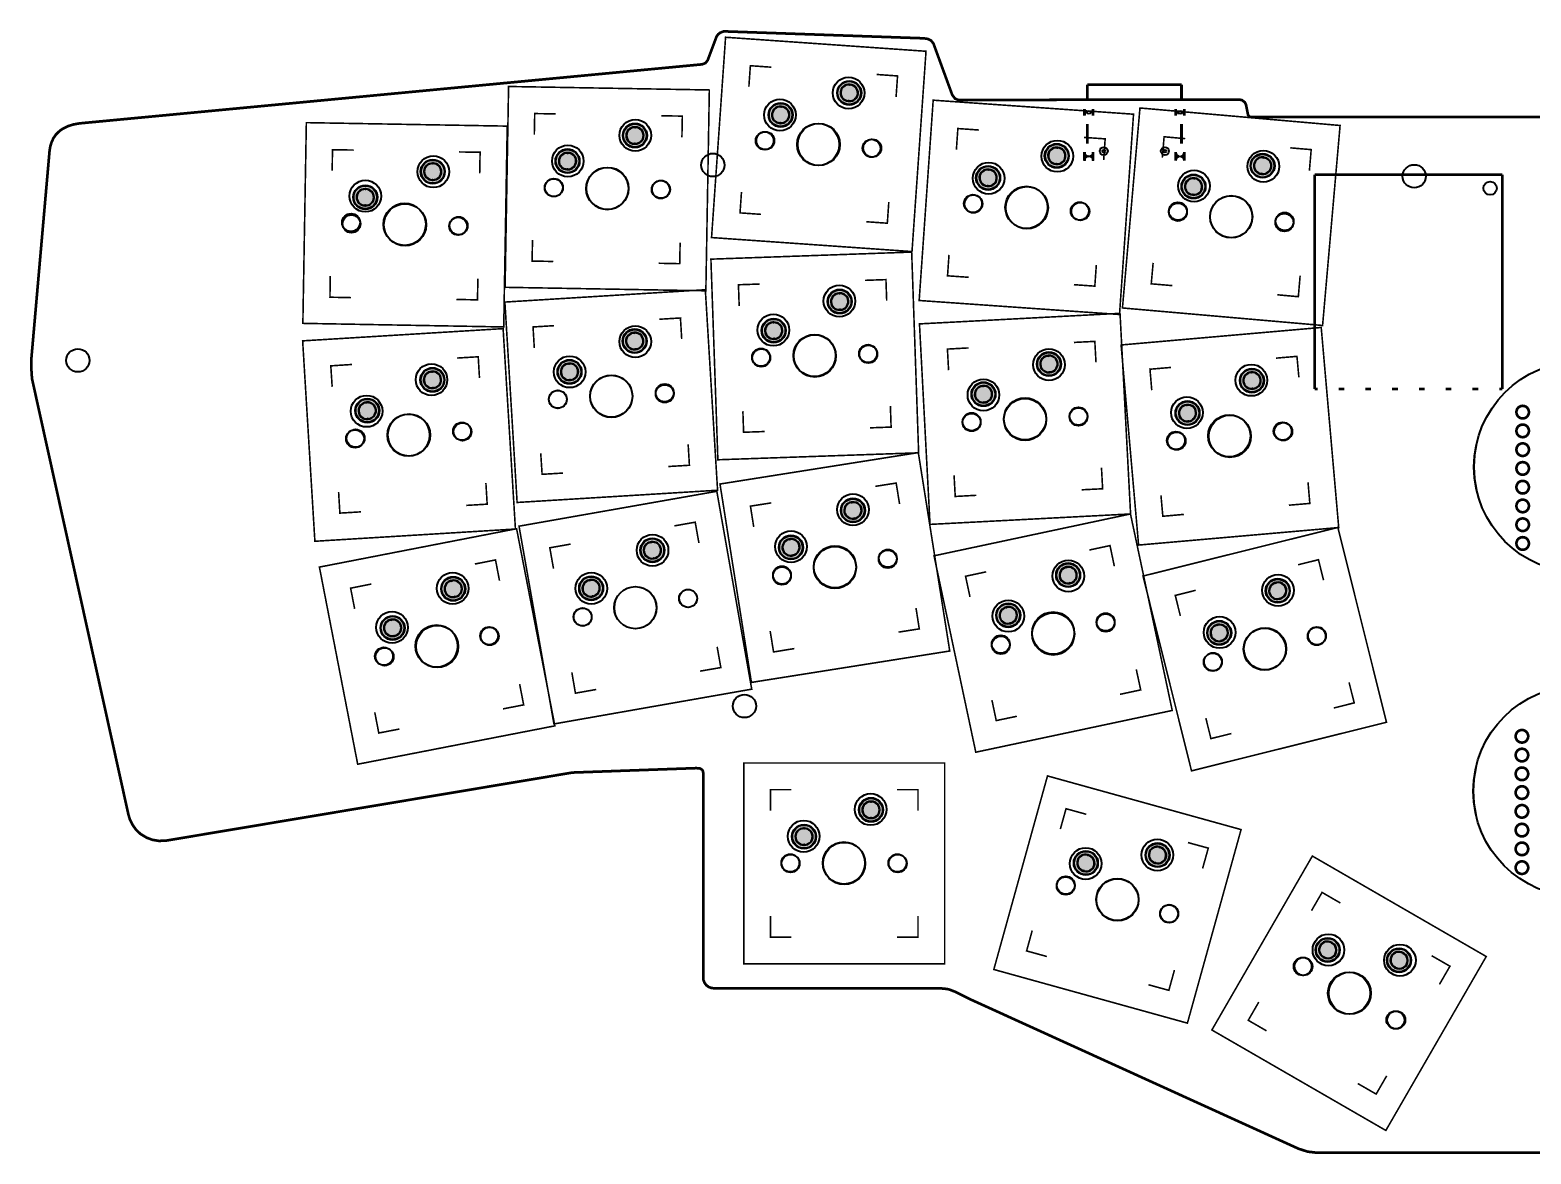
# Model space of a CAD drawing. Header units: millimetres. Extents: x 3 to 296, y 2 to 125.
# Drawn here: x 3 to 145.4, y 15.9 to 122.5 of the extents above; entities that cross this region are included whole.
import ezdxf

# ---------------------------------------------------------------- set-up
doc = ezdxf.new("R2010")
doc.units = ezdxf.units.MM
for name, color, linetype, true_color in [('BoardOutLine', 7, 'Continuous', 0xff00ff), ('BottomSolderMaskLayer', 7, 'Continuous', 0xaa00ff), ('Document', 7, 'Continuous', 0xffffff), ('Multi-Layer', 7, 'Continuous', 0xc0c0c0), ('TopSilkLayer', 7, 'Continuous', 0xffcc00), ('TopSolderMaskLayer', 7, 'Continuous', 0x800080)]:
    doc.layers.add(name, color=color, linetype=linetype, true_color=true_color)

msp = doc.modelspace()

# ---------------------------------------------------------------- hatches: boundary and pattern name
at = {"layer": 'BottomSolderMaskLayer'}
for points in [[(79.59, 116.52, 1), (81.89, 116.52, 1)], [(73.08, 114.43, 1), (75.38, 114.43, 1)], [(59.26, 112.48, 1), (61.56, 112.48, 1)], [(52.87, 110.05, 1), (55.17, 110.05, 1)], [(99.27, 110.55, 1), (101.58, 110.55, 1)], [(40.09, 109.05, 1), (42.39, 109.05, 1)], [(92.76, 108.46, 1), (95.06, 108.46, 1)], [(118.79, 109.61, 1), (121.09, 109.61, 1)], [(112.24, 107.64, 1), (114.54, 107.64, 1)], [(33.69, 106.62, 1), (35.99, 106.62, 1)], [(78.68, 96.73, 1), (80.98, 96.73, 1)], [(59.24, 92.98, 1), (61.54, 92.98, 1)], [(72.42, 93.97, 1), (74.72, 93.97, 1)], [(53.06, 90.06, 1), (55.36, 90.06, 1)], [(98.53, 90.8, 1), (100.83, 90.8, 1)], [(40.06, 89.3, 1), (42.36, 89.3, 1)], [(117.78, 89.23, 1), (120.08, 89.23, 1)], [(92.32, 87.94, 1), (94.62, 87.94, 1)], [(33.88, 86.38, 1), (36.18, 86.38, 1)], [(111.67, 86.15, 1), (113.97, 86.15, 1)], [(79.94, 76.92, 1), (82.24, 76.92, 1)], [(60.92, 73.14, 1), (63.22, 73.14, 1)], [(74.06, 73.41, 1), (76.37, 73.41, 1)], [(100.35, 70.78, 1), (102.66, 70.78, 1)], [(42.03, 69.48, 1), (44.33, 69.48, 1)], [(55.11, 69.53, 1), (57.41, 69.53, 1)], [(120.23, 69.3, 1), (122.53, 69.3, 1)], [(36.28, 65.77, 1), (38.58, 65.77, 1)], [(94.67, 66.97, 1), (96.97, 66.97, 1)], [(114.68, 65.3, 1), (116.98, 65.3, 1)], [(81.65, 48.51, 1), (83.95, 48.51, 1)], [(75.3, 45.97, 1), (77.6, 45.97, 1)], [(102.03, 43.47, 1), (104.33, 43.47, 1)], [(108.83, 44.22, 1), (111.13, 44.22, 1)], [(124.96, 35.22, 1), (127.26, 35.22, 1)], [(131.73, 34.24, 1), (134.03, 34.24, 1)]]:
    msp.add_hatch(color=256, dxfattribs=at).paths.add_polyline_path(points)
at = {"layer": 'Multi-Layer'}
for points in [[(79.64, 116.52, 1), (81.84, 116.52, 1)], [(73.13, 114.43, 1), (75.33, 114.43, 1)], [(59.31, 112.48, 1), (61.51, 112.48, 1)], [(52.92, 110.05, 1), (55.12, 110.05, 1)], [(99.32, 110.55, 1), (101.52, 110.55, 1)], [(40.14, 109.05, 1), (42.34, 109.05, 1)], [(118.84, 109.61, 1), (121.04, 109.61, 1)], [(92.81, 108.46, 1), (95.01, 108.46, 1)], [(112.29, 107.64, 1), (114.49, 107.64, 1)], [(33.74, 106.62, 1), (35.94, 106.62, 1)], [(78.73, 96.73, 1), (80.93, 96.73, 1)], [(59.29, 92.98, 1), (61.49, 92.98, 1)], [(72.47, 93.97, 1), (74.67, 93.97, 1)], [(53.11, 90.06, 1), (55.31, 90.06, 1)], [(98.58, 90.8, 1), (100.78, 90.8, 1)], [(40.11, 89.3, 1), (42.31, 89.3, 1)], [(117.83, 89.23, 1), (120.03, 89.23, 1)], [(92.37, 87.94, 1), (94.57, 87.94, 1)], [(33.93, 86.38, 1), (36.13, 86.38, 1)], [(111.72, 86.15, 1), (113.92, 86.15, 1)], [(79.99, 76.92, 1), (82.19, 76.92, 1)], [(60.97, 73.14, 1), (63.17, 73.14, 1)], [(74.11, 73.41, 1), (76.31, 73.41, 1)], [(100.4, 70.78, 1), (102.6, 70.78, 1)], [(42.08, 69.48, 1), (44.28, 69.48, 1)], [(55.16, 69.53, 1), (57.36, 69.53, 1)], [(120.28, 69.3, 1), (122.48, 69.3, 1)], [(94.72, 66.97, 1), (96.92, 66.97, 1)], [(36.33, 65.77, 1), (38.53, 65.77, 1)], [(114.73, 65.3, 1), (116.93, 65.3, 1)], [(81.7, 48.51, 1), (83.9, 48.51, 1)], [(75.35, 45.97, 1), (77.55, 45.97, 1)], [(102.08, 43.47, 1), (104.28, 43.47, 1)], [(108.88, 44.22, 1), (111.08, 44.22, 1)], [(125.01, 35.22, 1), (127.21, 35.22, 1)], [(131.78, 34.24, 1), (133.98, 34.24, 1)]]:
    msp.add_hatch(color=256, dxfattribs=at).paths.add_polyline_path(points)
at = {"layer": 'TopSolderMaskLayer'}
for points in [[(79.59, 116.52, 1), (81.89, 116.52, 1)], [(73.08, 114.43, 1), (75.38, 114.43, 1)], [(59.26, 112.48, 1), (61.56, 112.48, 1)], [(52.87, 110.05, 1), (55.17, 110.05, 1)], [(99.27, 110.55, 1), (101.58, 110.55, 1)], [(40.09, 109.05, 1), (42.39, 109.05, 1)], [(92.76, 108.46, 1), (95.06, 108.46, 1)], [(118.79, 109.61, 1), (121.09, 109.61, 1)], [(112.24, 107.64, 1), (114.54, 107.64, 1)], [(33.69, 106.62, 1), (35.99, 106.62, 1)], [(78.68, 96.73, 1), (80.98, 96.73, 1)], [(59.24, 92.98, 1), (61.54, 92.98, 1)], [(72.42, 93.97, 1), (74.72, 93.97, 1)], [(53.06, 90.06, 1), (55.36, 90.06, 1)], [(98.53, 90.8, 1), (100.83, 90.8, 1)], [(40.06, 89.3, 1), (42.36, 89.3, 1)], [(117.78, 89.23, 1), (120.08, 89.23, 1)], [(92.32, 87.94, 1), (94.62, 87.94, 1)], [(33.88, 86.38, 1), (36.18, 86.38, 1)], [(111.67, 86.15, 1), (113.97, 86.15, 1)], [(79.94, 76.92, 1), (82.24, 76.92, 1)], [(60.92, 73.14, 1), (63.22, 73.14, 1)], [(74.06, 73.41, 1), (76.37, 73.41, 1)], [(100.35, 70.78, 1), (102.66, 70.78, 1)], [(42.03, 69.48, 1), (44.33, 69.48, 1)], [(55.11, 69.53, 1), (57.41, 69.53, 1)], [(120.23, 69.3, 1), (122.53, 69.3, 1)], [(36.28, 65.77, 1), (38.58, 65.77, 1)], [(94.67, 66.97, 1), (96.97, 66.97, 1)], [(114.68, 65.3, 1), (116.98, 65.3, 1)], [(81.65, 48.51, 1), (83.95, 48.51, 1)], [(75.3, 45.97, 1), (77.6, 45.97, 1)], [(102.03, 43.47, 1), (104.33, 43.47, 1)], [(108.83, 44.22, 1), (111.13, 44.22, 1)], [(124.96, 35.22, 1), (127.26, 35.22, 1)], [(131.73, 34.24, 1), (134.03, 34.24, 1)]]:
    msp.add_hatch(color=256, dxfattribs=at).paths.add_polyline_path(points)

# ---------------------------------------------------------------- linework, layer by layer
at = {"layer": 'BoardOutLine', "const_width": 0.254}
msp.add_lwpolyline([(180.5, 114.22), (118.98, 114.22), (118.74, 114.24), (118.57, 114.4), (118.37, 115.4), (118.26, 115.63), (117.96, 115.85), (117.64, 115.89), (91.08, 115.85), (90.77, 115.98), (90.5, 116.35), (88.73, 121.19), (88.5, 121.49), (88.18, 121.64), (87.81, 121.7), (68.84, 122.36), (68.5, 122.23), (68.31, 122.08), (68.16, 121.88), (67.31, 119.61), (67.1, 119.35), (66.79, 119.23), (7.73, 113.63), (7.17, 113.53), (6.65, 113.37), (6.18, 113.14), (5.86, 112.92), (5.5, 112.57), (5.28, 112.25), (5.11, 111.9), (4.98, 111.5), (4.9, 111.06), (3.18, 91.41), (3.17, 90.34), (3.23, 89.42), (12.37, 48.09), (12.5, 47.64), (12.76, 47.1), (13.09, 46.64), (13.5, 46.24), (14.11, 45.87), (14.65, 45.67), (15.24, 45.57), (15.87, 45.58), (54.5, 52.05), (66.23, 52.47), (66.58, 52.44), (66.78, 52.32), (66.85, 52.22), (66.9, 51.98), (66.89, 32.59), (66.91, 32.38), (67.01, 32.11), (67.18, 31.88), (67.41, 31.71), (67.68, 31.61), (67.89, 31.59), (88.95, 31.59), (89.7, 31.56), (90.17, 31.49), (90.75, 31.27), (92.33, 30.49), (123.34, 16.37), (124.21, 16.09), (125.06, 15.99), (174.42, 16)], dxfattribs=at)
at = {"layer": 'BottomSolderMaskLayer'}
for points in [[(80.76, 117.32), (80.83, 117.32)], [(80.64, 115.73), (80.72, 115.73)], [(74.24, 115.23), (74.32, 115.23)], [(60.39, 113.28), (60.47, 113.27)], [(74.13, 113.64), (74.21, 113.63)], [(60.36, 111.68), (60.44, 111.68)], [(100.44, 111.35), (100.52, 111.35)], [(41.21, 109.85), (41.29, 109.85)], [(53.99, 110.85), (54.07, 110.85)], [(100.33, 109.76), (100.41, 109.76)], [(119.97, 110.41), (120.05, 110.41)], [(41.18, 108.25), (41.26, 108.25)], [(53.97, 109.25), (54.05, 109.25)], [(93.93, 109.26), (94.01, 109.26)], [(113.42, 108.44), (113.5, 108.43)], [(119.83, 108.82), (119.91, 108.82)], [(34.82, 107.42), (34.9, 107.42)], [(93.82, 107.67), (93.9, 107.67)], [(113.28, 106.85), (113.36, 106.84)], [(34.79, 105.82), (34.87, 105.82)], [(79.76, 97.53), (79.84, 97.53)], [(79.82, 95.93), (79.9, 95.94)], [(73.51, 94.77), (73.59, 94.77)], [(60.3, 93.78), (60.38, 93.78)], [(73.56, 93.17), (73.64, 93.18)], [(60.4, 92.18), (60.48, 92.19)], [(99.6, 91.6), (99.68, 91.6)], [(41.13, 90.09), (41.21, 90.1)], [(54.12, 90.85), (54.2, 90.86)], [(99.68, 90.01), (99.76, 90.01)], [(118.82, 90.02), (118.9, 90.03)], [(41.22, 88.5), (41.3, 88.51)], [(54.22, 89.26), (54.3, 89.27)], [(93.39, 88.73), (93.47, 88.73)], [(118.96, 88.43), (119.04, 88.44)], [(34.94, 87.17), (35.02, 87.18)], [(93.47, 87.14), (93.55, 87.14)], [(112.71, 86.94), (112.79, 86.94)], [(35.04, 85.58), (35.12, 85.58)], [(112.85, 85.35), (112.93, 85.35)], [(80.93, 77.7), (81, 77.71)], [(81.17, 76.12), (81.25, 76.13)], [(75.05, 74.2), (75.13, 74.21)], [(61.89, 73.91), (61.97, 73.93)], [(75.3, 72.62), (75.38, 72.63)], [(62.17, 72.34), (62.25, 72.36)], [(101.3, 71.55), (101.38, 71.56)], [(42.99, 70.25), (43.07, 70.27)], [(56.08, 70.31), (56.16, 70.32)], [(101.63, 69.99), (101.71, 70)], [(121.15, 70.06), (121.22, 70.08)], [(43.29, 68.69), (43.37, 68.7)], [(56.36, 68.74), (56.44, 68.75)], [(121.53, 68.51), (121.61, 68.53)], [(95.62, 67.74), (95.69, 67.76)], [(37.24, 66.55), (37.32, 66.57)], [(95.95, 66.18), (96.03, 66.2)], [(115.6, 66.06), (115.68, 66.08)], [(37.54, 64.98), (37.62, 65)], [(115.99, 64.51), (116.06, 64.53)], [(82.76, 49.31), (82.84, 49.31)], [(82.76, 47.72), (82.84, 47.72)], [(76.41, 46.77), (76.49, 46.77)], [(76.41, 45.18), (76.49, 45.18)], [(103.35, 44.25), (103.43, 44.23)], [(110.15, 45), (110.23, 44.98)], [(102.93, 42.71), (103, 42.69)], [(109.73, 43.46), (109.8, 43.44)], [(126.48, 35.93), (126.55, 35.89)], [(125.68, 34.55), (125.75, 34.51)], [(133.25, 34.96), (133.32, 34.92)], [(132.45, 33.57), (132.52, 33.53)]]:
    msp.add_lwpolyline(points, close=True, dxfattribs=at)
for centre in [(80.74, 116.52), (74.23, 114.43), (60.41, 112.48), (54.02, 110.05), (100.42, 110.55), (41.24, 109.05), (93.91, 108.46), (119.94, 109.61), (113.39, 107.64), (34.84, 106.62), (79.83, 96.73), (60.39, 92.98), (73.57, 93.97), (54.21, 90.06), (99.68, 90.8), (41.21, 89.3), (118.93, 89.23), (93.47, 87.94), (35.03, 86.38), (112.82, 86.15), (81.09, 76.92), (62.07, 73.14), (75.21, 73.41), (101.5, 70.78), (43.18, 69.48), (56.26, 69.53), (121.38, 69.3), (37.43, 65.77), (95.82, 66.97), (115.83, 65.3), (82.8, 48.51), (76.45, 45.97), (103.18, 43.47), (109.98, 44.22), (126.11, 35.22), (132.88, 34.24)]:
    msp.add_circle(centre, 1.15, dxfattribs=at)
for centre, start, end in [((80.7, 116.53), 446, 266), ((80.78, 116.52), 266, 446), ((74.19, 114.44), 446, 266), ((74.27, 114.43), 266, 446), ((60.37, 112.48), 449, 269), ((60.45, 112.48), 269, 449), ((100.38, 110.56), 446, 266), ((100.46, 110.55), 266, 446), ((41.2, 109.05), 449, 269), ((41.28, 109.05), 269, 449), ((53.98, 110.05), 449, 269), ((54.06, 110.05), 269, 449), ((119.9, 109.62), 445, 265), ((119.98, 109.61), 265, 445), ((93.87, 108.47), 446, 266), ((93.95, 108.46), 266, 446), ((113.35, 107.64), 445, 265), ((113.43, 107.63), 265, 445), ((34.8, 106.62), 449, 269), ((34.88, 106.62), 269, 449), ((79.79, 96.73), 452, 272), ((79.87, 96.73), 272, 452), ((73.53, 93.97), 452, 272), ((73.61, 93.97), 272, 452), ((60.35, 92.98), 453.5, 273.5), ((60.43, 92.99), 273.5, 453.5), ((99.64, 90.8), 453, 273), ((99.72, 90.81), 273, 453), ((41.17, 89.3), 453.5, 273.5), ((41.25, 89.3), 273.5, 453.5), ((54.17, 90.06), 453.5, 273.5), ((54.25, 90.06), 273.5, 453.5), ((118.89, 89.23), 455, 275), ((118.97, 89.23), 275, 455), ((93.43, 87.93), 453, 273), ((93.51, 87.94), 273, 453), ((34.99, 86.37), 453.5, 273.5), ((35.07, 86.38), 273.5, 453.5), ((112.78, 86.14), 455, 275), ((112.86, 86.15), 275, 455), ((81.05, 76.91), 459, 279), ((81.13, 76.92), 279, 459), ((75.18, 73.41), 459, 279), ((75.25, 73.42), 279, 459), ((62.03, 73.13), 460, 280), ((62.11, 73.14), 280, 460), ((101.47, 70.77), 462, 282), ((101.54, 70.78), 282, 462), ((43.14, 69.47), 461, 281), ((43.22, 69.49), 281, 461), ((56.22, 69.52), 460, 280), ((56.3, 69.54), 280, 460), ((121.34, 69.29), 464, 284), ((121.42, 69.31), 284, 464), ((95.78, 66.96), 462, 282), ((95.86, 66.98), 282, 462), ((37.39, 65.77), 461, 281), ((37.47, 65.78), 281, 461), ((115.79, 65.29), 464, 284), ((115.87, 65.31), 284, 464), ((82.76, 48.51), 450, 270), ((82.84, 48.51), 270, 450), ((76.41, 45.97), 450, 270), ((76.49, 45.97), 270, 450), ((103.14, 43.48), 434.5, 254.5), ((103.22, 43.46), 254.5, 434.5), ((109.94, 44.23), 434.5, 254.5), ((110.02, 44.21), 254.5, 434.5), ((126.08, 35.24), 420, 240), ((126.15, 35.2), 240, 420), ((132.85, 34.26), 420, 240), ((132.92, 34.22), 240, 420)]:
    msp.add_arc(centre, 0.798, start, end, dxfattribs=at)
at = {"layer": 'Document', "const_width": 0.15}
for points in [[(69.01, 121.8), (88.02, 120.47), (86.69, 101.47), (67.68, 102.8), (69.01, 121.8)], [(48.43, 117.13), (67.47, 116.8), (67.14, 97.75), (48.1, 98.08), (48.43, 117.13)], [(88.7, 115.83), (107.7, 114.5), (106.37, 95.5), (87.37, 96.83), (88.7, 115.83)], [(108.31, 115.09), (127.29, 113.43), (125.63, 94.46), (106.65, 96.12), (108.31, 115.09)], [(29.25, 113.7), (48.3, 113.37), (47.97, 94.32), (28.92, 94.66), (29.25, 113.7)], [(67.62, 100.75), (86.66, 101.42), (87.32, 82.38), (68.28, 81.72), (67.62, 100.75)], [(48.08, 96.68), (67.09, 97.85), (68.25, 78.83), (49.24, 77.67), (48.08, 96.68)], [(87.4, 94.61), (106.42, 95.61), (107.42, 76.58), (88.4, 75.59), (87.4, 94.61)], [(28.9, 93), (47.91, 94.16), (49.08, 75.15), (30.06, 73.99), (28.9, 93)], [(106.52, 92.61), (125.5, 94.27), (127.16, 75.29), (108.18, 73.63), (106.52, 92.61)], [(68.48, 79.42), (87.29, 82.4), (90.27, 63.58), (71.46, 60.6), (68.48, 79.42)], [(49.42, 75.42), (68.18, 78.73), (71.49, 59.96), (52.73, 56.66), (49.42, 75.42)], [(88.78, 72.61), (107.41, 76.58), (111.37, 57.94), (92.74, 53.98), (88.78, 72.61)], [(30.49, 71.54), (49.19, 75.18), (52.82, 56.48), (34.12, 52.84), (30.49, 71.54)], [(108.6, 70.69), (127.08, 75.3), (131.69, 56.82), (113.2, 52.21), (108.6, 70.69)], [(70.74, 52.96), (89.79, 52.96), (89.79, 33.91), (70.74, 33.91), (70.74, 52.96)], [(99.54, 51.73), (117.9, 46.64), (112.81, 28.28), (94.45, 33.37), (99.54, 51.73)], [(124.66, 44.13), (141.15, 34.6), (131.63, 18.1), (115.13, 27.63), (124.66, 44.13)]]:
    msp.add_lwpolyline(points, close=True, dxfattribs=at)
for points in [[(73.35, 118.96), (71.36, 119.1), (71.22, 117.11)], [(83.33, 118.27), (85.32, 118.13), (85.18, 116.13)], [(52.91, 114.53), (50.91, 114.56), (50.87, 112.56)], [(62.91, 114.35), (64.91, 114.32), (64.87, 112.32)], [(93.04, 113), (91.04, 113.14), (90.9, 111.14)], [(33.73, 111.1), (31.73, 111.13), (31.7, 109.13)], [(103.01, 112.3), (105.01, 112.16), (104.87, 110.16)], [(112.6, 112.18), (110.6, 112.36), (110.43, 110.37)], [(122.56, 111.31), (124.55, 111.14), (124.38, 109.15)], [(43.73, 110.92), (45.73, 110.89), (45.69, 108.89)], [(70.52, 107.13), (70.38, 105.14), (72.38, 105)], [(82.35, 104.3), (84.35, 104.16), (84.49, 106.16)], [(50.7, 102.57), (50.66, 100.57), (52.66, 100.53)], [(62.66, 100.36), (64.66, 100.32), (64.7, 102.32)], [(90.2, 101.16), (90.06, 99.17), (92.06, 99.03)], [(102.04, 98.33), (104.03, 98.19), (104.17, 100.19)], [(109.56, 100.4), (109.38, 98.41), (111.38, 98.24)], [(31.52, 99.14), (31.49, 97.14), (33.49, 97.1)], [(43.49, 96.93), (45.48, 96.89), (45.52, 98.89)], [(72.23, 98.39), (70.23, 98.32), (70.3, 96.32)], [(82.22, 98.74), (84.22, 98.81), (84.29, 96.81)], [(121.34, 97.37), (123.33, 97.19), (123.5, 99.18)], [(52.75, 94.44), (50.75, 94.32), (50.87, 92.32)], [(62.73, 95.05), (64.73, 95.17), (64.85, 93.18)], [(102.04, 92.85), (104.03, 92.95), (104.14, 90.96)], [(43.55, 91.37), (45.55, 91.49), (45.67, 89.49)], [(92.05, 92.33), (90.05, 92.22), (90.16, 90.22)], [(121.21, 91.36), (123.2, 91.53), (123.38, 89.54)], [(33.57, 90.76), (31.57, 90.63), (31.7, 88.64)], [(111.25, 90.48), (109.26, 90.31), (109.43, 88.32)], [(82.71, 84.75), (84.71, 84.82), (84.64, 86.81)], [(70.65, 86.33), (70.72, 84.33), (72.72, 84.4)], [(63.58, 81.08), (65.58, 81.2), (65.46, 83.19)], [(51.48, 82.34), (51.61, 80.34), (53.6, 80.46)], [(90.68, 80.24), (90.79, 78.24), (92.78, 78.35)], [(102.77, 78.87), (104.77, 78.97), (104.66, 80.97)], [(32.31, 78.66), (32.43, 76.66), (34.43, 76.78)], [(44.41, 77.39), (46.4, 77.51), (46.28, 79.51)], [(83.22, 79.2), (85.19, 79.51), (85.51, 77.53)], [(110.3, 78.36), (110.48, 76.36), (112.47, 76.54)], [(122.43, 77.41), (124.42, 77.58), (124.25, 79.58)], [(73.34, 77.63), (71.37, 77.32), (71.68, 75.34)], [(64.16, 75.45), (66.13, 75.8), (66.48, 73.83)], [(54.31, 73.72), (52.34, 73.37), (52.69, 71.4)], [(103.51, 73.16), (105.47, 73.58), (105.88, 71.62)], [(45.23, 71.83), (47.19, 72.22), (47.57, 70.25)], [(123.3, 71.76), (125.24, 72.24), (125.72, 70.3)], [(35.41, 69.93), (33.45, 69.54), (33.83, 67.58)], [(93.73, 71.09), (91.77, 70.67), (92.19, 68.71)], [(113.6, 69.34), (111.66, 68.85), (112.14, 66.91)], [(85.41, 65.37), (87.38, 65.68), (87.07, 67.66)], [(73.24, 65.47), (73.56, 63.49), (75.53, 63.81)], [(66.59, 61.67), (68.56, 62.01), (68.21, 63.98)], [(54.43, 61.55), (54.77, 59.58), (56.74, 59.93)], [(106.42, 59.47), (108.38, 59.89), (107.96, 61.84)], [(47.9, 58.09), (49.86, 58.47), (49.48, 60.44)], [(126.69, 58.17), (128.63, 58.66), (128.14, 60.6)], [(94.27, 58.93), (94.68, 56.98), (96.64, 57.39)], [(35.74, 57.76), (36.12, 55.8), (38.08, 56.18)], [(114.56, 57.21), (115.04, 55.27), (116.98, 55.75)], [(75.26, 50.43), (73.26, 50.43), (73.26, 48.43)], [(85.26, 50.43), (87.26, 50.43), (87.26, 48.43)], [(103.22, 48.09), (101.3, 48.62), (100.76, 46.69)], [(112.86, 45.41), (114.79, 44.88), (114.25, 42.95)], [(127.31, 39.68), (125.58, 40.68), (124.58, 38.95)], [(73.26, 38.43), (73.26, 36.43), (75.26, 36.43)], [(85.26, 36.43), (87.26, 36.43), (87.26, 38.43)], [(98.09, 37.06), (97.56, 35.13), (99.48, 34.6)], [(135.97, 34.68), (137.71, 33.68), (136.71, 31.95)], [(109.12, 31.92), (111.05, 31.39), (111.58, 33.32)], [(119.58, 30.28), (118.58, 28.55), (120.31, 27.55)], [(128.97, 22.55), (130.71, 21.55), (131.71, 23.28)]]:
    msp.add_lwpolyline(points, dxfattribs=at)
at = {"layer": 'Multi-Layer'}
for points in [[(80.75, 117.29), (80.83, 117.28)], [(80.65, 115.77), (80.72, 115.76)], [(74.24, 115.2), (74.32, 115.19)], [(60.39, 113.24), (60.46, 113.24)], [(74.14, 113.67), (74.21, 113.67)], [(60.36, 111.72), (60.44, 111.71)], [(100.44, 111.32), (100.52, 111.31)], [(41.21, 109.81), (41.29, 109.81)], [(54, 110.81), (54.07, 110.81)], [(100.33, 109.8), (100.41, 109.79)], [(119.97, 110.38), (120.04, 110.37)], [(41.18, 108.29), (41.26, 108.29)], [(53.97, 109.29), (54.04, 109.29)], [(93.93, 109.23), (94, 109.22)], [(113.42, 108.4), (113.5, 108.39)], [(119.84, 108.86), (119.91, 108.85)], [(34.82, 107.38), (34.89, 107.38)], [(93.82, 107.71), (93.9, 107.7)], [(113.29, 106.88), (113.36, 106.87)], [(34.79, 105.86), (34.87, 105.86)], [(79.77, 97.49), (79.84, 97.5)], [(79.82, 95.97), (79.9, 95.97)], [(73.51, 94.73), (73.59, 94.74)], [(60.31, 93.74), (60.38, 93.75)], [(73.56, 93.21), (73.64, 93.21)], [(60.4, 92.22), (60.48, 92.22)], [(99.6, 91.56), (99.68, 91.57)], [(41.13, 90.06), (41.21, 90.06)], [(54.12, 90.82), (54.2, 90.82)], [(99.68, 90.04), (99.76, 90.04)], [(118.82, 89.99), (118.9, 89.99)], [(41.22, 88.54), (41.3, 88.54)], [(54.22, 89.3), (54.29, 89.3)], [(93.39, 88.69), (93.47, 88.7)], [(118.96, 88.47), (119.03, 88.47)], [(34.95, 87.14), (35.02, 87.14)], [(93.47, 87.17), (93.55, 87.18)], [(112.72, 86.9), (112.79, 86.91)], [(35.04, 85.61), (35.12, 85.62)], [(112.85, 85.38), (112.93, 85.39)], [(80.93, 77.66), (81.01, 77.68)], [(81.17, 76.16), (81.25, 76.17)], [(75.06, 74.16), (75.13, 74.17)], [(61.9, 73.88), (61.98, 73.89)], [(75.3, 72.65), (75.37, 72.67)], [(62.17, 72.38), (62.24, 72.39)], [(101.31, 71.51), (101.38, 71.53)], [(43, 70.22), (43.07, 70.24)], [(56.09, 70.28), (56.16, 70.29)], [(101.63, 70.02), (101.7, 70.04)], [(121.16, 70.03), (121.23, 70.05)], [(43.29, 68.72), (43.36, 68.74)], [(56.35, 68.77), (56.43, 68.79)], [(121.53, 68.55), (121.6, 68.57)], [(95.63, 67.71), (95.7, 67.72)], [(37.25, 66.52), (37.32, 66.53)], [(95.94, 66.22), (96.02, 66.23)], [(115.61, 66.03), (115.68, 66.05)], [(37.54, 65.02), (37.61, 65.03)], [(115.98, 64.55), (116.05, 64.57)], [(82.77, 49.28), (82.84, 49.28)], [(82.77, 47.75), (82.84, 47.75)], [(76.42, 46.74), (76.49, 46.74)], [(76.42, 45.21), (76.49, 45.21)], [(103.35, 44.22), (103.42, 44.2)], [(110.14, 44.97), (110.22, 44.95)], [(102.94, 42.75), (103.01, 42.73)], [(109.74, 43.5), (109.81, 43.48)], [(126.46, 35.9), (126.53, 35.86)], [(125.7, 34.58), (125.77, 34.54)], [(133.23, 34.92), (133.3, 34.89)], [(132.47, 33.6), (132.53, 33.57)]]:
    msp.add_lwpolyline(points, close=True, dxfattribs=at)
for centre, radius in [((80.74, 116.52), 1.1), ((74.23, 114.43), 1.1), ((60.41, 112.48), 1.1), ((72.78, 111.99), 0.851), ((77.85, 111.63), 2), ((54.02, 110.05), 1.1), ((82.92, 111.28), 0.851), ((100.42, 110.55), 1.1), ((41.24, 109.05), 1.1), ((119.94, 109.61), 1.1), ((52.71, 107.53), 0.851), ((57.79, 107.44), 2), ((62.86, 107.35), 0.851), ((93.91, 108.46), 1.1), ((113.39, 107.64), 1.1), ((34.84, 106.62), 1.1), ((92.47, 106.02), 0.851), ((97.54, 105.66), 2), ((116.97, 104.78), 2), ((38.61, 104.01), 2), ((102.6, 105.31), 0.851), ((111.91, 105.22), 0.851), ((33.53, 104.1), 0.851), ((43.69, 103.92), 0.851), ((122.03, 104.33), 0.851), ((79.83, 96.73), 1.1), ((60.39, 92.98), 1.1), ((73.57, 93.97), 1.1), ((77.47, 91.57), 2), ((82.55, 91.74), 0.851), ((54.21, 90.06), 1.1), ((72.39, 91.39), 0.851), ((99.68, 90.8), 1.1), ((41.21, 89.3), 1.1), ((58.17, 87.76), 2), ((118.93, 89.23), 1.1), ((53.1, 87.45), 0.851), ((63.24, 88.07), 0.851), ((93.47, 87.94), 1.1), ((35.03, 86.38), 1.1), ((97.41, 85.6), 2), ((112.82, 86.15), 1.1), ((38.99, 84.07), 2), ((92.34, 85.33), 0.851), ((102.48, 85.86), 0.851), ((116.84, 83.95), 2), ((33.92, 83.76), 0.851), ((44.06, 84.38), 0.851), ((111.78, 83.5), 0.851), ((121.9, 84.39), 0.851), ((81.09, 76.92), 1.1), ((62.07, 73.14), 1.1), ((75.21, 73.41), 1.1), ((79.38, 71.5), 2), ((84.39, 72.3), 0.851), ((74.36, 70.71), 0.851), ((101.5, 70.78), 1.1), ((43.18, 69.48), 1.1), ((56.26, 69.53), 1.1), ((121.38, 69.3), 1.1), ((60.45, 67.69), 2), ((65.45, 68.57), 0.851), ((55.45, 66.81), 0.851), ((95.82, 66.97), 1.1), ((100.08, 65.28), 2), ((105.05, 66.33), 0.851), ((37.43, 65.77), 1.1), ((41.66, 64.01), 2), ((46.64, 64.98), 0.851), ((115.83, 65.3), 1.1), ((120.14, 63.75), 2), ((125.07, 64.98), 0.851), ((95.11, 64.22), 0.851), ((36.67, 63.04), 0.851), ((115.21, 62.53), 0.851), ((82.8, 48.51), 1.1), ((76.45, 45.97), 1.1), ((75.18, 43.43), 0.851), ((80.26, 43.43), 2), ((85.34, 43.43), 0.851), ((103.18, 43.47), 1.1), ((109.98, 44.22), 1.1), ((101.28, 41.36), 0.851), ((106.17, 40.01), 2), ((111.07, 38.65), 0.851), ((126.11, 35.22), 1.1), ((123.74, 33.66), 0.851), ((132.88, 34.24), 1.1), ((128.14, 31.12), 2), ((132.54, 28.58), 0.851)]:
    msp.add_circle(centre, radius, dxfattribs=at)
for centre, start, end in [((80.7, 116.53), 446, 266), ((80.78, 116.52), 266, 446), ((74.19, 114.44), 446, 266), ((74.27, 114.43), 266, 446), ((60.38, 112.48), 449, 269), ((60.45, 112.48), 269, 449), ((100.39, 110.56), 446, 266), ((100.46, 110.55), 266, 446), ((41.2, 109.05), 449, 269), ((41.27, 109.05), 269, 449), ((53.98, 110.05), 449, 269), ((54.06, 110.05), 269, 449), ((119.9, 109.62), 445, 265), ((119.98, 109.61), 265, 445), ((93.87, 108.47), 446, 266), ((93.95, 108.46), 266, 446), ((113.36, 107.64), 445, 265), ((113.43, 107.63), 265, 445), ((34.8, 106.62), 449, 269), ((34.88, 106.62), 269, 449), ((79.79, 96.73), 452, 272), ((79.87, 96.73), 272, 452), ((73.54, 93.97), 452, 272), ((73.61, 93.97), 272, 452), ((60.35, 92.98), 453.5, 273.5), ((60.43, 92.99), 273.5, 453.5), ((99.64, 90.8), 453, 273), ((99.72, 90.81), 273, 453), ((41.18, 89.3), 453.5, 273.5), ((41.25, 89.3), 273.5, 453.5), ((54.17, 90.06), 453.5, 273.5), ((54.25, 90.06), 273.5, 453.5), ((118.89, 89.23), 455, 275), ((118.97, 89.23), 275, 455), ((93.43, 87.93), 453, 273), ((93.51, 87.94), 273, 453), ((34.99, 86.37), 453.5, 273.5), ((35.07, 86.38), 273.5, 453.5), ((112.79, 86.14), 455, 275), ((112.86, 86.15), 275, 455), ((81.05, 76.91), 459, 279), ((81.13, 76.92), 279, 459), ((75.18, 73.41), 459, 279), ((75.25, 73.42), 279, 459), ((62.03, 73.13), 460, 280), ((62.11, 73.14), 280, 460), ((101.47, 70.77), 462, 282), ((101.54, 70.78), 282, 462), ((43.14, 69.47), 461, 281), ((43.22, 69.49), 281, 461), ((56.22, 69.52), 460, 280), ((56.3, 69.54), 280, 460), ((121.34, 69.29), 464, 284), ((121.41, 69.31), 284, 464), ((95.78, 66.96), 462, 282), ((95.86, 66.98), 282, 462), ((37.39, 65.77), 461, 281), ((37.47, 65.78), 281, 461), ((115.79, 65.29), 464, 284), ((115.87, 65.31), 284, 464), ((82.77, 48.51), 450, 270), ((82.84, 48.51), 270, 450), ((76.42, 45.97), 450, 270), ((76.49, 45.97), 270, 450), ((103.14, 43.48), 434.5, 254.5), ((103.22, 43.46), 254.5, 434.5), ((109.94, 44.23), 434.5, 254.5), ((110.01, 44.21), 254.5, 434.5), ((126.08, 35.24), 420, 240), ((126.15, 35.2), 240, 420), ((132.85, 34.26), 420, 240), ((132.92, 34.23), 240, 420)]:
    msp.add_arc(centre, 0.763, start, end, dxfattribs=at)
at = {"layer": 'TopSilkLayer', "const_width": 0.254}
for points in [[(103.31, 117.3), (103.31, 115.82)], [(112.25, 117.3), (103.31, 117.3)], [(112.25, 117.3), (112.25, 115.82)], [(103.04, 114.37), (103.04, 114.99)], [(103.04, 114.37), (103.04, 114.99)], [(103.87, 114.99), (103.87, 114.37)], [(103.87, 114.99), (103.87, 114.37)], [(111.69, 114.37), (111.69, 114.99)], [(111.69, 114.37), (111.69, 114.99)], [(112.51, 114.98), (112.51, 114.38)], [(112.51, 114.38), (112.51, 114.98)], [(112.52, 114.99), (112.52, 114.37)], [(112.52, 114.99), (112.52, 114.37)], [(103.31, 113.58), (103.31, 111.72)], [(112.25, 113.58), (112.25, 111.72)], [(103.87, 110.91), (103.87, 110.09)], [(103.87, 110.09), (103.87, 110.91)], [(111.69, 110.09), (111.69, 110.91)], [(111.69, 110.91), (111.69, 110.09)], [(112.52, 110.91), (112.52, 110.09)], [(112.52, 110.09), (112.52, 110.91)], [(103.06, 110.1), (103.06, 110.9)], [(103.06, 110.1), (103.06, 110.9)], [(103.86, 110.1), (103.86, 110.9)], [(103.86, 110.9), (103.86, 110.1)], [(111.71, 110.9), (111.71, 110.1)], [(111.71, 110.1), (111.71, 110.9)], [(112.51, 110.9), (112.51, 110.1)], [(112.51, 110.9), (112.51, 110.1)], [(124.89, 108.76), (142.67, 108.76)], [(124.89, 88.43), (124.89, 108.76)], [(142.67, 108.76), (142.67, 88.43)], [(125.15, 88.43), (124.89, 88.43)], [(127.69, 88.43), (127.14, 88.43)], [(130.23, 88.43), (129.68, 88.43)], [(132.77, 88.43), (132.22, 88.43)], [(135.31, 88.43), (134.76, 88.43)], [(137.85, 88.43), (137.3, 88.43)], [(140.39, 88.43), (139.84, 88.43)], [(142.67, 88.43), (142.38, 88.43)]]:
    msp.add_lwpolyline(points, dxfattribs=at)
for points in [[(103.04, 114.99), (103.04, 114.37), (103.04, 114.99)], [(103.06, 114.98), (103.06, 114.38), (103.06, 114.98)], [(103.86, 114.98), (103.86, 114.38), (103.86, 114.98)], [(103.87, 114.37), (103.87, 114.99), (103.87, 114.37)], [(111.69, 114.99), (111.69, 114.37), (111.69, 114.99)], [(111.71, 114.98), (111.71, 114.38), (111.71, 114.98)], [(112.52, 114.37), (112.52, 114.99), (112.52, 114.37)], [(103.04, 110.91), (103.04, 110.09), (103.04, 110.91)], [(103.04, 110.09), (103.04, 110.91), (103.04, 110.09)], [(112.52, 110.09), (112.52, 110.91), (112.52, 110.09)], [(145.03, 86.67), (145.12, 86.54), (145.18, 86.4), (145.21, 86.24), (145.18, 86.09), (145.12, 85.94), (145.03, 85.82), (144.91, 85.72), (144.76, 85.66), (144.61, 85.64), (144.45, 85.66), (144.31, 85.72), (144.18, 85.82), (144.09, 85.94), (144.03, 86.09), (144.01, 86.24), (144.03, 86.4), (144.09, 86.54), (144.18, 86.67), (144.31, 86.76), (144.45, 86.82), (144.61, 86.84), (144.76, 86.82), (144.91, 86.76), (145.03, 86.67)], [(144.31, 83.94), (144.18, 84.04), (144.09, 84.16), (144.03, 84.31), (144.01, 84.46), (144.03, 84.62), (144.09, 84.76), (144.18, 84.89), (144.31, 84.98), (144.45, 85.04), (144.61, 85.06), (144.76, 85.04), (144.91, 84.98), (145.03, 84.89), (145.12, 84.76), (145.18, 84.62), (145.21, 84.46), (145.18, 84.31), (145.12, 84.16), (145.03, 84.04), (144.91, 83.94), (144.76, 83.88), (144.61, 83.86), (144.45, 83.88), (144.31, 83.94)], [(144.61, 83.28), (144.76, 83.26), (144.91, 83.2), (145.03, 83.11), (145.12, 82.98), (145.18, 82.84), (145.21, 82.68), (145.18, 82.53), (145.12, 82.38), (145.03, 82.26), (144.91, 82.16), (144.76, 82.1), (144.61, 82.08), (144.45, 82.1), (144.31, 82.16), (144.18, 82.26), (144.09, 82.38), (144.03, 82.53), (144.01, 82.68), (144.03, 82.84), (144.09, 82.98), (144.18, 83.11), (144.31, 83.2), (144.45, 83.26), (144.61, 83.28)], [(144.45, 81.48), (144.61, 81.5), (144.76, 81.48), (144.91, 81.42), (145.03, 81.33), (145.12, 81.2), (145.18, 81.06), (145.21, 80.9), (145.18, 80.75), (145.12, 80.6), (145.03, 80.48), (144.91, 80.38), (144.76, 80.32), (144.61, 80.3), (144.45, 80.32), (144.31, 80.38), (144.18, 80.48), (144.09, 80.6), (144.03, 80.75), (144.01, 80.9), (144.03, 81.06), (144.09, 81.2), (144.18, 81.33), (144.31, 81.42), (144.45, 81.48)], [(144.45, 79.7), (144.61, 79.72), (144.76, 79.7), (144.91, 79.64), (145.03, 79.55), (145.12, 79.42), (145.18, 79.28), (145.21, 79.12), (145.18, 78.97), (145.12, 78.82), (145.03, 78.7), (144.91, 78.6), (144.76, 78.54), (144.61, 78.52), (144.45, 78.54), (144.31, 78.6), (144.18, 78.7), (144.09, 78.82), (144.03, 78.97), (144.01, 79.12), (144.03, 79.28), (144.09, 79.42), (144.18, 79.55), (144.31, 79.64), (144.45, 79.7)], [(144.31, 76.82), (144.18, 76.92), (144.09, 77.04), (144.03, 77.19), (144.01, 77.34), (144.03, 77.5), (144.09, 77.64), (144.18, 77.77), (144.31, 77.86), (144.45, 77.92), (144.61, 77.94), (144.76, 77.92), (144.91, 77.86), (145.03, 77.77), (145.12, 77.64), (145.18, 77.5), (145.21, 77.34), (145.18, 77.19), (145.12, 77.04), (145.03, 76.92), (144.91, 76.82), (144.76, 76.76), (144.61, 76.74), (144.45, 76.76), (144.31, 76.82)], [(145.12, 75.86), (145.18, 75.72), (145.21, 75.56), (145.18, 75.41), (145.12, 75.26), (145.03, 75.14), (144.91, 75.04), (144.76, 74.98), (144.61, 74.96), (144.45, 74.98), (144.31, 75.04), (144.18, 75.14), (144.09, 75.26), (144.03, 75.41), (144.01, 75.56), (144.03, 75.72), (144.09, 75.86), (144.18, 75.99), (144.31, 76.08), (144.45, 76.14), (144.61, 76.16), (144.76, 76.14), (144.91, 76.08), (145.03, 75.99), (145.12, 75.86)], [(145.18, 73.63), (145.12, 73.48), (145.03, 73.36), (144.91, 73.26), (144.76, 73.2), (144.61, 73.18), (144.45, 73.2), (144.31, 73.26), (144.18, 73.36), (144.09, 73.48), (144.03, 73.63), (144.01, 73.78), (144.03, 73.94), (144.09, 74.08), (144.18, 74.21), (144.31, 74.3), (144.45, 74.36), (144.61, 74.38), (144.76, 74.36), (144.91, 74.3), (145.03, 74.21), (145.12, 74.08), (145.18, 73.94), (145.21, 73.78), (145.18, 73.63)], [(144.84, 56.01), (144.96, 55.91), (145.05, 55.79), (145.11, 55.64), (145.14, 55.49), (145.11, 55.33), (145.05, 55.19), (144.96, 55.06), (144.84, 54.97), (144.69, 54.91), (144.54, 54.89), (144.38, 54.91), (144.24, 54.97), (144.11, 55.06), (144.02, 55.19), (143.96, 55.33), (143.94, 55.49), (143.96, 55.64), (144.02, 55.79), (144.11, 55.91), (144.24, 56.01), (144.38, 56.07), (144.54, 56.09), (144.69, 56.07), (144.84, 56.01)], [(144.11, 54.13), (144.24, 54.23), (144.38, 54.29), (144.54, 54.31), (144.69, 54.29), (144.84, 54.23), (144.96, 54.13), (145.05, 54.01), (145.11, 53.86), (145.14, 53.71), (145.11, 53.55), (145.05, 53.41), (144.96, 53.28), (144.84, 53.19), (144.69, 53.13), (144.54, 53.11), (144.38, 53.13), (144.24, 53.19), (144.11, 53.28), (144.02, 53.41), (143.96, 53.55), (143.94, 53.71), (143.96, 53.86), (144.02, 54.01), (144.11, 54.13)], [(143.94, 51.93), (143.96, 52.08), (144.02, 52.23), (144.11, 52.35), (144.24, 52.45), (144.38, 52.51), (144.54, 52.53), (144.69, 52.51), (144.84, 52.45), (144.96, 52.35), (145.05, 52.23), (145.11, 52.08), (145.14, 51.93), (145.11, 51.77), (145.05, 51.63), (144.96, 51.5), (144.84, 51.41), (144.69, 51.35), (144.54, 51.33), (144.38, 51.35), (144.24, 51.41), (144.11, 51.5), (144.02, 51.63), (143.96, 51.77), (143.94, 51.93)], [(144.96, 50.57), (145.05, 50.45), (145.11, 50.3), (145.14, 50.15), (145.11, 49.99), (145.05, 49.85), (144.96, 49.72), (144.84, 49.63), (144.69, 49.57), (144.54, 49.55), (144.38, 49.57), (144.24, 49.63), (144.11, 49.72), (144.02, 49.85), (143.96, 49.99), (143.94, 50.15), (143.96, 50.3), (144.02, 50.45), (144.11, 50.57), (144.24, 50.67), (144.38, 50.73), (144.54, 50.75), (144.69, 50.73), (144.84, 50.67), (144.96, 50.57)], [(145.05, 48.67), (145.11, 48.52), (145.14, 48.37), (145.11, 48.21), (145.05, 48.07), (144.96, 47.94), (144.84, 47.85), (144.69, 47.79), (144.54, 47.77), (144.38, 47.79), (144.24, 47.85), (144.11, 47.94), (144.02, 48.07), (143.96, 48.21), (143.94, 48.37), (143.96, 48.52), (144.02, 48.67), (144.11, 48.79), (144.24, 48.89), (144.38, 48.95), (144.54, 48.97), (144.69, 48.95), (144.84, 48.89), (144.96, 48.79), (145.05, 48.67)], [(144.38, 46.01), (144.24, 46.07), (144.11, 46.16), (144.02, 46.29), (143.96, 46.43), (143.94, 46.59), (143.96, 46.74), (144.02, 46.89), (144.11, 47.01), (144.24, 47.11), (144.38, 47.17), (144.54, 47.19), (144.69, 47.17), (144.84, 47.11), (144.96, 47.01), (145.05, 46.89), (145.11, 46.74), (145.14, 46.59), (145.11, 46.43), (145.05, 46.29), (144.96, 46.16), (144.84, 46.07), (144.69, 46.01), (144.54, 45.99), (144.38, 46.01)], [(145.05, 45.11), (145.11, 44.96), (145.14, 44.81), (145.11, 44.65), (145.05, 44.51), (144.96, 44.38), (144.84, 44.29), (144.69, 44.23), (144.54, 44.21), (144.38, 44.23), (144.24, 44.29), (144.11, 44.38), (144.02, 44.51), (143.96, 44.65), (143.94, 44.81), (143.96, 44.96), (144.02, 45.11), (144.11, 45.23), (144.24, 45.33), (144.38, 45.39), (144.54, 45.41), (144.69, 45.39), (144.84, 45.33), (144.96, 45.23), (145.05, 45.11)], [(144.38, 42.45), (144.24, 42.51), (144.11, 42.6), (144.02, 42.73), (143.96, 42.87), (143.94, 43.03), (143.96, 43.18), (144.02, 43.33), (144.11, 43.45), (144.24, 43.55), (144.38, 43.61), (144.54, 43.63), (144.69, 43.61), (144.84, 43.55), (144.96, 43.45), (145.05, 43.33), (145.11, 43.18), (145.14, 43.03), (145.11, 42.87), (145.05, 42.73), (144.96, 42.6), (144.84, 42.51), (144.69, 42.45), (144.54, 42.43), (144.38, 42.45)]]:
    msp.add_lwpolyline(points, close=True, dxfattribs=at)
at = {"layer": 'TopSilkLayer'}
for centre, radius in [((80.67, 116.52), 1.5), ((74.16, 114.43), 1.5), ((60.44, 112.49), 1.5), ((72.72, 111.98), 0.85), ((77.79, 111.63), 2), ((54.05, 110.06), 1.5), ((82.85, 111.27), 0.85), ((100.48, 110.52), 1.5), ((104.88, 111), 0.375), ((104.88, 111), 0.125), ((110.68, 111), 0.375), ((110.68, 111), 0.125), ((120.02, 109.55), 1.5), ((41.29, 109.04), 1.5), ((67.81, 109.68), 1.1), ((93.97, 108.43), 1.5), ((134.32, 108.61), 1.1), ((34.85, 106.73), 1.5), ((52.73, 107.54), 0.85), ((57.81, 107.46), 2), ((62.89, 107.37), 0.85), ((113.44, 107.69), 1.5), ((92.52, 105.99), 0.85), ((97.59, 105.63), 2), ((116.96, 104.77), 2), ((141.52, 107.48), 0.635), ((38.57, 104.06), 2), ((102.66, 105.28), 0.85), ((111.91, 105.3), 0.85), ((33.49, 104.23), 0.85), ((43.65, 103.88), 0.85), ((122.01, 104.23), 0.85), ((79.81, 96.78), 1.5), ((73.55, 94.02), 1.5), ((60.44, 92.93), 1.5), ((77.45, 91.61), 2), ((82.52, 91.79), 0.85), ((7.58, 91.15), 1.1), ((54.23, 90.06), 1.5), ((72.37, 91.44), 0.85), ((99.68, 90.74), 1.5), ((41.12, 89.31), 1.5), ((58.17, 87.73), 2), ((118.87, 89.27), 1.5), ((149.99, 81.04), 10), ((53.1, 87.46), 0.85), ((63.24, 87.99), 0.85), ((93.47, 87.87), 1.5), ((34.96, 86.33), 1.5), ((97.41, 85.54), 2), ((112.76, 86.19), 1.5), ((38.94, 84.06), 2), ((92.34, 85.27), 0.85), ((102.48, 85.8), 0.85), ((116.78, 83.99), 2), ((33.87, 83.71), 0.85), ((44.01, 84.42), 0.85), ((111.72, 83.55), 0.85), ((121.84, 84.43), 0.85), ((81.09, 76.99), 1.5), ((62.08, 73.13), 1.5), ((75.22, 73.48), 1.5), ((79.38, 71.57), 2), ((84.4, 72.37), 0.85), ((74.36, 70.78), 0.85), ((101.52, 70.69), 1.5), ((43.13, 69.52), 1.5), ((56.27, 69.52), 1.5), ((121.41, 69.34), 1.5), ((60.46, 67.69), 2), ((65.46, 68.57), 0.85), ((95.83, 66.89), 1.5), ((37.38, 65.82), 1.5), ((55.46, 66.8), 0.85), ((100.09, 65.2), 2), ((105.06, 66.25), 0.85), ((41.6, 64.05), 2), ((46.59, 65.02), 0.85), ((115.86, 65.34), 1.5), ((120.17, 63.79), 2), ((125.1, 65.02), 0.85), ((95.12, 64.14), 0.85), ((36.61, 63.08), 0.85), ((115.24, 62.56), 0.85), ((149.92, 50.28), 10), ((70.8, 58.36), 1.1), ((82.77, 48.55), 1.5), ((76.42, 46.01), 1.5), ((109.95, 44.23), 1.5), ((75.15, 43.47), 0.85), ((80.23, 43.47), 2), ((85.31, 43.47), 0.85), ((103.16, 43.42), 1.5), ((101.27, 41.3), 0.85), ((106.18, 39.98), 2), ((111.09, 38.67), 0.85), ((126.19, 35.23), 1.5), ((132.96, 34.25), 1.5), ((123.82, 33.66), 0.85), ((128.22, 31.12), 2), ((132.62, 28.58), 0.85)]:
    msp.add_circle(centre, radius, dxfattribs=at)
for centre, radius, start, end in [((103.46, 114.99), 0.417, 180, 0), ((103.46, 114.99), 0.417, 180, 0), ((103.46, 114.37), 0.417, 0, 180), ((103.46, 114.37), 0.417, 0, 180), ((103.46, 114.98), 0.4, 180, 0), ((103.46, 114.38), 0.4, 360, 180), ((112.11, 114.99), 0.417, 180.4472, 359.5528), ((112.11, 114.99), 0.417, 180.4472, 359.5528), ((112.11, 114.37), 0.417, 0.4472, 179.5528), ((112.11, 114.37), 0.417, 0.4472, 179.5528), ((112.11, 114.98), 0.4, 180, 0), ((112.11, 114.38), 0.4, 360, 180), ((103.46, 110.91), 0.417, 180, 0), ((103.46, 110.91), 0.417, 180, 0), ((103.46, 110.09), 0.417, 0, 180), ((103.46, 110.09), 0.417, 0, 180), ((103.46, 110.9), 0.4, 180, 360), ((103.46, 110.1), 0.4, 0, 180), ((112.11, 110.91), 0.417, 180.4472, 359.5528), ((112.11, 110.91), 0.417, 180.4472, 359.5528), ((112.11, 110.08), 0.417, 0.4472, 179.5528), ((112.11, 110.08), 0.417, 0.4472, 179.5528), ((112.11, 110.9), 0.4, 180, 360), ((112.11, 110.1), 0.4, 0, 180), ((149.99, 81.05), 10, 167.1614, 192.8386), ((149.92, 50.29), 10, 167.1614, 192.8386)]:
    msp.add_arc(centre, radius, start, end, dxfattribs=at)
at = {"layer": 'TopSolderMaskLayer'}
for points in [[(80.76, 117.32), (80.83, 117.32)], [(80.64, 115.73), (80.72, 115.73)], [(74.24, 115.23), (74.32, 115.23)], [(60.39, 113.28), (60.47, 113.27)], [(74.13, 113.64), (74.21, 113.63)], [(60.36, 111.68), (60.44, 111.68)], [(100.44, 111.35), (100.52, 111.35)], [(41.21, 109.85), (41.29, 109.85)], [(53.99, 110.85), (54.07, 110.85)], [(100.33, 109.76), (100.41, 109.76)], [(119.97, 110.41), (120.05, 110.41)], [(41.18, 108.25), (41.26, 108.25)], [(53.97, 109.25), (54.05, 109.25)], [(93.93, 109.26), (94.01, 109.26)], [(113.42, 108.44), (113.5, 108.43)], [(119.83, 108.82), (119.91, 108.82)], [(34.82, 107.42), (34.9, 107.42)], [(93.82, 107.67), (93.9, 107.67)], [(113.28, 106.85), (113.36, 106.84)], [(34.79, 105.82), (34.87, 105.82)], [(79.76, 97.53), (79.84, 97.53)], [(79.82, 95.93), (79.9, 95.94)], [(73.51, 94.77), (73.59, 94.77)], [(60.3, 93.78), (60.38, 93.78)], [(73.56, 93.17), (73.64, 93.18)], [(60.4, 92.18), (60.48, 92.19)], [(99.6, 91.6), (99.68, 91.6)], [(41.13, 90.09), (41.21, 90.1)], [(54.12, 90.85), (54.2, 90.86)], [(99.68, 90.01), (99.76, 90.01)], [(118.82, 90.02), (118.9, 90.03)], [(41.22, 88.5), (41.3, 88.51)], [(54.22, 89.26), (54.3, 89.27)], [(93.39, 88.73), (93.47, 88.73)], [(118.96, 88.43), (119.04, 88.44)], [(34.94, 87.17), (35.02, 87.18)], [(93.47, 87.14), (93.55, 87.14)], [(112.71, 86.94), (112.79, 86.94)], [(35.04, 85.58), (35.12, 85.58)], [(112.85, 85.35), (112.93, 85.35)], [(80.93, 77.7), (81, 77.71)], [(81.17, 76.12), (81.25, 76.13)], [(75.05, 74.2), (75.13, 74.21)], [(61.89, 73.91), (61.97, 73.93)], [(75.3, 72.62), (75.38, 72.63)], [(62.17, 72.34), (62.25, 72.36)], [(101.3, 71.55), (101.38, 71.56)], [(42.99, 70.25), (43.07, 70.27)], [(56.08, 70.31), (56.16, 70.32)], [(101.63, 69.99), (101.71, 70)], [(121.15, 70.06), (121.22, 70.08)], [(43.29, 68.69), (43.37, 68.7)], [(56.36, 68.74), (56.44, 68.75)], [(121.53, 68.51), (121.61, 68.53)], [(95.62, 67.74), (95.69, 67.76)], [(37.24, 66.55), (37.32, 66.57)], [(95.95, 66.18), (96.03, 66.2)], [(115.6, 66.06), (115.68, 66.08)], [(37.54, 64.98), (37.62, 65)], [(115.99, 64.51), (116.06, 64.53)], [(82.76, 49.31), (82.84, 49.31)], [(82.76, 47.72), (82.84, 47.72)], [(76.41, 46.77), (76.49, 46.77)], [(76.41, 45.18), (76.49, 45.18)], [(103.35, 44.25), (103.43, 44.23)], [(110.15, 45), (110.23, 44.98)], [(102.93, 42.71), (103, 42.69)], [(109.73, 43.46), (109.8, 43.44)], [(126.48, 35.93), (126.55, 35.89)], [(125.68, 34.55), (125.75, 34.51)], [(133.25, 34.96), (133.32, 34.92)], [(132.45, 33.57), (132.52, 33.53)]]:
    msp.add_lwpolyline(points, close=True, dxfattribs=at)
for centre in [(80.74, 116.52), (74.23, 114.43), (60.41, 112.48), (54.02, 110.05), (100.42, 110.55), (41.24, 109.05), (93.91, 108.46), (119.94, 109.61), (113.39, 107.64), (34.84, 106.62), (79.83, 96.73), (60.39, 92.98), (73.57, 93.97), (54.21, 90.06), (99.68, 90.8), (41.21, 89.3), (118.93, 89.23), (93.47, 87.94), (35.03, 86.38), (112.82, 86.15), (81.09, 76.92), (62.07, 73.14), (75.21, 73.41), (101.5, 70.78), (43.18, 69.48), (56.26, 69.53), (121.38, 69.3), (37.43, 65.77), (95.82, 66.97), (115.83, 65.3), (82.8, 48.51), (76.45, 45.97), (103.18, 43.47), (109.98, 44.22), (126.11, 35.22), (132.88, 34.24)]:
    msp.add_circle(centre, 1.15, dxfattribs=at)
for centre, start, end in [((80.7, 116.53), 446, 266), ((80.78, 116.52), 266, 446), ((74.19, 114.44), 446, 266), ((74.27, 114.43), 266, 446), ((60.37, 112.48), 449, 269), ((60.45, 112.48), 269, 449), ((100.38, 110.56), 446, 266), ((100.46, 110.55), 266, 446), ((41.2, 109.05), 449, 269), ((41.28, 109.05), 269, 449), ((53.98, 110.05), 449, 269), ((54.06, 110.05), 269, 449), ((119.9, 109.62), 445, 265), ((119.98, 109.61), 265, 445), ((93.87, 108.47), 446, 266), ((93.95, 108.46), 266, 446), ((113.35, 107.64), 445, 265), ((113.43, 107.63), 265, 445), ((34.8, 106.62), 449, 269), ((34.88, 106.62), 269, 449), ((79.79, 96.73), 452, 272), ((79.87, 96.73), 272, 452), ((73.53, 93.97), 452, 272), ((73.61, 93.97), 272, 452), ((60.35, 92.98), 453.5, 273.5), ((60.43, 92.99), 273.5, 453.5), ((99.64, 90.8), 453, 273), ((99.72, 90.81), 273, 453), ((41.17, 89.3), 453.5, 273.5), ((41.25, 89.3), 273.5, 453.5), ((54.17, 90.06), 453.5, 273.5), ((54.25, 90.06), 273.5, 453.5), ((118.89, 89.23), 455, 275), ((118.97, 89.23), 275, 455), ((93.43, 87.93), 453, 273), ((93.51, 87.94), 273, 453), ((34.99, 86.37), 453.5, 273.5), ((35.07, 86.38), 273.5, 453.5), ((112.78, 86.14), 455, 275), ((112.86, 86.15), 275, 455), ((81.05, 76.91), 459, 279), ((81.13, 76.92), 279, 459), ((75.18, 73.41), 459, 279), ((75.25, 73.42), 279, 459), ((62.03, 73.13), 460, 280), ((62.11, 73.14), 280, 460), ((101.47, 70.77), 462, 282), ((101.54, 70.78), 282, 462), ((43.14, 69.47), 461, 281), ((43.22, 69.49), 281, 461), ((56.22, 69.52), 460, 280), ((56.3, 69.54), 280, 460), ((121.34, 69.29), 464, 284), ((121.42, 69.31), 284, 464), ((95.78, 66.96), 462, 282), ((95.86, 66.98), 282, 462), ((37.39, 65.77), 461, 281), ((37.47, 65.78), 281, 461), ((115.79, 65.29), 464, 284), ((115.87, 65.31), 284, 464), ((82.76, 48.51), 450, 270), ((82.84, 48.51), 270, 450), ((76.41, 45.97), 450, 270), ((76.49, 45.97), 270, 450), ((103.14, 43.48), 434.5, 254.5), ((103.22, 43.46), 254.5, 434.5), ((109.94, 44.23), 434.5, 254.5), ((110.02, 44.21), 254.5, 434.5), ((126.08, 35.24), 420, 240), ((126.15, 35.2), 240, 420), ((132.85, 34.26), 420, 240), ((132.92, 34.22), 240, 420)]:
    msp.add_arc(centre, 0.798, start, end, dxfattribs=at)

doc.saveas('drawing.dxf')
